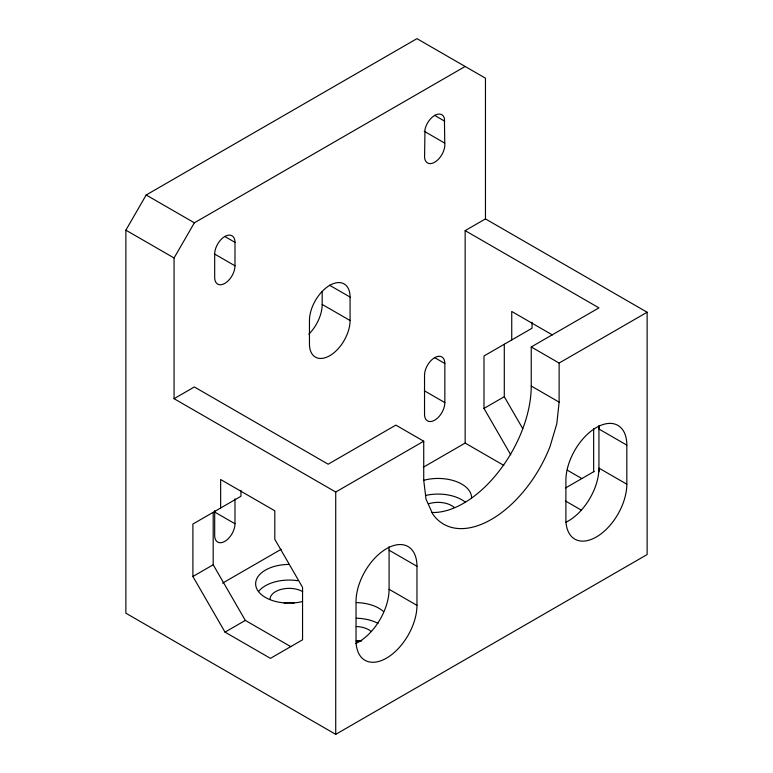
<?xml version="1.0" encoding="UTF-8"?>
<svg xmlns="http://www.w3.org/2000/svg" width="773" height="773" viewBox="0 0 773 773"><rect width="100%" height="100%" fill="white"/><g stroke="black" fill="none" stroke-linecap="round" stroke-linejoin="round"><path stroke-width="1.16" d="M444.755 143.121L444.417 118.424A14.243 8.223 -60 0 0 434.687 115.419A14.243 8.223 -60 0 0 424.957 129.661L424.619 154.832A14.358 8.29 -60 0 0 434.726 162.204A14.358 8.29 -60 0 0 444.755 143.121L424.242 131.284M647.127 312.244L485.463 218.904L485.463 78.199L416.966 38.65L146.174 194.989L125.873 230.161L125.873 613.192L335.724 734.35L647.127 554.56L647.127 312.244L559.121 363.049L559.121 402.134L556.821 423.701L550.057 446.456A95.736 55.27 -60 0 1 432.803 514.151L426.039 499.203L423.73 480.304L423.73 441.219L395.853 425.121L328.158 464.206L194.371 386.964L174.06 398.684L174.06 257.979L194.371 222.808L465.153 66.468M423.333 467.221L465.153 443.074L465.153 230.625L485.463 218.904M431.904 512.489A95.736 55.27 -60 0 0 531.244 386.036L531.244 346.951L598.94 307.867L465.153 230.625M174.06 398.684L335.724 492.024L423.73 441.219M220.643 508.016L220.643 479.521L274.801 510.789L274.801 539.283L302.552 587.354L302.552 639.802L270.434 658.354L225.011 632.121L192.892 576.494L213.193 564.763L213.193 512.315M510.75 454.795L483.985 408.424L504.296 396.704L504.296 344.246M222.595 583.113L281.14 549.313M225.011 632.121L245.321 620.4L290.745 646.624M565.594 487.947L594.273 471.385M434.513 115.322L444.765 121.235M552.357 334.912L511.736 311.461L511.736 339.946M531.244 346.951L559.121 363.049M531.244 386.036L559.121 402.134M626.826 445.122A43.085 24.871 -60 0 0 596.36 427.537A43.085 24.871 -60 0 0 565.894 480.304L565.894 519.388A43.085 24.871 -60 0 0 596.36 536.974A43.085 24.871 -60 0 0 626.826 484.207L626.826 445.122L598.94 429.034A43.085 24.871 -60 0 0 598.795 425.672M329.414 285.15L350.072 297.074L350.072 320.524A28.717 16.581 -60 0 1 329.762 355.696A28.717 16.581 -60 0 1 309.451 343.975L309.451 320.524A28.717 16.581 -60 0 1 329.762 285.343A28.717 16.581 -60 0 1 350.072 297.074M224.73 236.432L234.982 242.355L234.982 265.806A14.358 8.29 -60 0 1 224.827 283.391A14.358 8.29 -60 0 1 214.681 277.526L214.681 254.075A14.358 8.29 -60 0 1 224.827 236.49A14.358 8.29 -60 0 1 234.982 242.355M434.59 357.59L444.842 363.513L444.842 402.598A14.358 8.29 -60 0 1 434.687 420.183A14.358 8.29 -60 0 1 424.532 414.328L424.532 375.243A14.358 8.29 -60 0 1 434.687 357.648A14.358 8.29 -60 0 1 444.842 363.513M146.174 194.989L194.371 222.808M322.186 291.527L322.186 304.427L350.072 320.524M626.826 484.207L598.94 468.119A43.085 24.871 -60 0 1 565.498 522.432M214.479 253.959L234.982 265.806M567.382 470.216L581.837 478.564M424.338 390.761L444.842 402.598M125.873 230.161L174.06 257.979M465.153 443.074L503.822 465.404M565.498 501.001L581.17 510.054M388.935 546.83A43.085 24.871 -60 0 1 389.08 550.192L416.966 566.29L416.966 605.375A43.085 24.871 -60 0 1 386.5 658.132A43.085 24.871 -60 0 1 356.034 640.546L356.034 601.462A43.085 24.871 -60 0 1 386.5 548.695A43.085 24.871 -60 0 1 416.966 566.29M389.08 550.192L389.08 589.277L416.966 605.375M214.479 511.919L234.982 523.756A14.358 8.29 -60 0 1 224.827 541.351A14.358 8.29 -60 0 1 214.681 535.486L214.681 510.615M504.296 396.704L522.732 428.638M213.193 564.763L245.321 620.4M598.94 426.628L598.94 471.675M593.654 428.831L593.654 471.743M532.046 322.293L532.046 328.225L483.985 355.976L483.985 408.424M335.724 492.024L335.724 734.35M240.954 490.353L240.954 496.285L192.892 524.036L192.892 576.494M234.982 498.885L234.982 523.756M361.783 640.904A33.51 19.344 0 0 1 356.324 641.271M356.324 602.602A33.51 19.344 0 0 1 383.505 611.54M423.527 480.362A33.51 19.344 0 0 1 471.578 497.793M425.836 495.416A33.51 19.344 0 0 1 465.53 502.334M356.324 618.236A33.51 19.344 0 0 1 378.036 623.386M258.53 591.538A33.51 19.344 0 0 1 297.818 580.726M269.999 599.413A19.151 11.054 0 0 1 281.816 589.2A19.151 11.054 0 0 1 302.678 591.596M302.543 601.51A33.51 19.344 0 0 1 256.346 587.731A33.51 19.344 0 0 1 289.141 564.425M389.08 589.277A43.085 24.871 -60 0 1 355.638 643.59M356.227 640.769A19.151 11.054 0 0 1 360.189 641.136M284.184 602.979A19.151 11.054 0 0 1 294.098 602.979M356.227 626.526A19.151 11.054 0 0 1 371.156 631.425M428.503 503.851A19.151 11.054 0 0 1 454.002 507.281M322.186 304.427A28.717 16.581 -60 0 1 308.823 334.178"/></g></svg>
